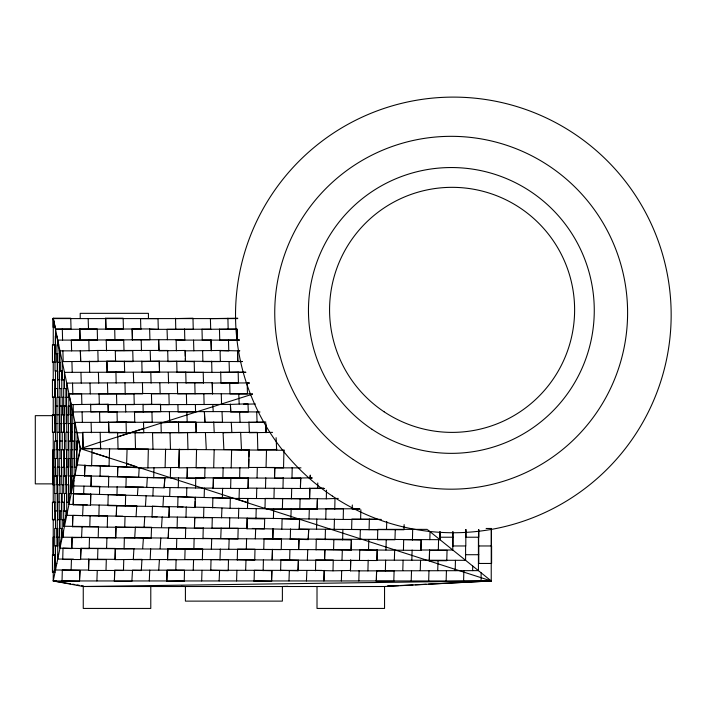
<?xml version="1.0" encoding="UTF-8"?>
<svg xmlns="http://www.w3.org/2000/svg" width="706" height="706" viewBox="0 0 706 706"><rect width="100%" height="100%" fill="white"/><g stroke="black" fill="none" stroke-linecap="round" stroke-linejoin="round"><path stroke-width="1.06" d="M315.494 570.792L315.723 559.937L333.258 559.999L332.994 570.819L315.45 570.413M316.041 549.939L316.27 539.296L351.367 539.966L351.067 550.133L315.997 549.559M316.535 529.2L316.809 519.051M463.595 580.95L463.868 570.633M126.506 467.169L126.577 463.507L138.932 467.857L147.898 467.857L148.348 449.06L127.08 448.928M153.996 467.469L153.705 477.733M165.107 467.469L165.592 449.166M170.605 467.469L170.322 477.768M178.539 477.785L178.247 487.696M178.856 467.857L179.298 449.245L178.856 467.857L204.987 467.469L204.749 478.174L187.116 478.174L187.346 467.469M184.248 581.329L184.504 570.21L167.119 570.183L166.792 581.329L184.204 580.95M185.44 538.59L185.687 527.664L168.602 527.47L168.275 538.449L440.041 539.684L440.041 531.759M185.978 517.233L186.269 506.952M186.799 487.837L186.587 497.324M187.116 478.174L187.39 467.857M193.232 570.219L193.576 559.911M194.124 538.281L193.876 549.259M177.683 506.767L195.032 507.535L195.156 501.189M195.209 499.195L195.271 497.209L195.032 507.535M195.527 487.978L195.8 477.785L283.256 478.174M194.459 528.15L194.706 517.374L194.459 528.15L238.16 528.282L237.896 539.031L202.931 538.36M213.177 488.331L213.424 477.785L213.177 488.331L248.088 488.49L248.318 477.785L248.088 488.49M213.706 467.469L214.192 449.466M223.149 467.469L222.893 478.015M230.641 488.49L230.871 477.785M231.189 467.857L231.63 449.563L249.121 450.066L248.636 467.857L196.118 467.857L196.568 449.351L179.342 449.634M239.872 467.469L239.643 478.174M247.479 508.302L247.762 498.418L247.665 502.575L234.992 498.498L230.324 498.357L230.077 508.302L212.585 507.535M248.636 467.857L248.821 459.094M248.874 457.003L249.121 450.066M256.772 488.181L256.49 498.418M257.046 477.785L257.319 467.469M317.4 498.807L317.126 509.123L267.062 509.123L264.997 508.461L265.209 498.418L326.313 498.807L326.49 490.167M265.5 488.181L265.765 477.785M273.946 498.498L274.219 488.181M248.6 467.469L274.766 467.469L274.528 478.174L300.703 478.174L300.421 488.49L248.044 488.102M274.528 478.174L274.775 467.548M282.974 488.49L283.212 477.785M292.213 467.469L291.975 478.174L312.061 477.785M300.412 487.069L300.703 478.174M309.007 519.051L309.325 509.123M309.563 498.418L309.837 488.102L309.599 498.807L234.983 498.418L68.5 493.494L68.5 467.257M310.172 475.72L310.155 478.174L312.105 478.174M310.155 478.174L310.243 475.085M317.303 500.483L317.126 509.123M317.779 482.948L317.682 488.49M325.757 519.439L325.995 508.735L343.443 508.735L343.204 519.439L168.963 516.96L169.325 506.581L169.008 517.339L152.002 516.766M334.167 529.368L334.441 519.051M334.997 498.418L334.759 509.123M342.887 529.368L342.639 539.896M359.839 509.123L352.206 509.123L352.32 504.993M360.863 509.767L360.616 519.131M368.779 539.684L368.523 550.23M369.097 529.756L369.344 519.131L351.888 519.051L351.614 529.447L403.991 529.756L404.132 524.602M395.272 529.756L394.954 539.763L377.507 539.763L377.781 529.368L427.218 529.368M386.764 521.505L386.509 529.447M403.435 550.389L403.673 539.684L421.155 540.072L420.882 550.389L327.019 549.621M412.119 550L411.827 560.264M412.675 529.368L412.436 540.072M420.882 550.389L421.155 540.072M429.839 539.684L430.051 531.706M429.327 560.705L429.566 550L429.327 560.705L446.774 560.705L447.048 550.389L429.601 550.389M438.567 539.684L438.329 550.389M455.458 560.317L455.176 570.625M472.614 570.633L472.738 566.053M481.06 580.95L481.148 572.831M88.532 570.439L88.815 559.17L88.532 570.439L105.997 570.466L106.315 559.62L88.859 559.558M73.918 480.362L73.195 504.852L90.474 505.231L90.756 494.103M74.942 467.257L74.942 475.376L91.295 475.791L91.03 486.619L108.477 486.911L108.742 476.223L84.499 476.003L84.949 465.157L84.499 476.003M92.001 452.44L91.612 465.519L109.051 466.269L109.28 457.938L92.001 452.44L92.124 448.795M322.024 570.422L132.525 570.13L131.863 581.329L114.407 581.329L114.681 570.104L141.306 570.527L141.959 559.355L115.052 559.646L115.325 548.438L80.996 548.244L80.519 559.531L62.719 559.47L63.019 548.147L89.185 548.677L89.486 537.645L134.669 538.016M90.474 505.231L90.747 494.032M91.03 486.619L91.295 475.791M96.898 580.95L97.269 570.457M98.196 537.566L98.513 526.65L63.681 526.252L63.681 510.985L66.735 510.985M74.818 476.003L71.968 476.003L71.968 485.94L99.705 486.381L99.484 494.368M136.823 467.381L100.323 465.819L100.058 476.391L164.807 478.015L164.163 487.837L125.889 486.822M107.286 527.135L107.559 515.971L72.797 515.406L72.497 526.729L203.293 528.256M108.194 494.562L125.642 495.091L125.377 505.999L107.921 505.611L108.203 494.632M115.052 559.646L115.325 548.438M115.969 526.852L115.669 537.866L115.978 526.932M90.43 504.843L116.605 505.425L116.314 516.342L136.064 516.66L136.735 505.946M117.161 486.672L116.967 495.206M114.407 581.329L114.725 570.483M116.314 516.342L116.631 505.655L136.726 505.867M117.496 476.674L117.761 466.569L117.496 476.674L138.641 477.203L139.223 467.575L264.997 508.461M168.231 538.069L124.38 537.707L124.079 548.721L89.168 548.518M125.933 487.202L126.189 476.665M175.803 570.272L176.112 559.47L133.275 559.708L133.937 548.544L115.369 548.818M177.374 517.092L177.109 527.947M177.727 507.146L177.983 496.68L195.315 497.589M202.348 559.937L202.622 548.924L167.86 548.73L167.534 559.823L202.304 559.558M202.984 538.74L203.249 527.876M203.857 507.34L203.602 517.895M204.149 497.483L204.431 488.102L213.15 488.102M210.759 570.633L211.032 559.584L228.497 559.646L228.223 570.66L210.715 570.245M211.35 548.977L211.712 538.81M212.63 507.923L212.877 497.748L230.315 498.277M228.806 549.074L229.168 538.96M236.589 580.95L236.907 570.289M237.269 560.061L237.543 549.118L254.998 549.215L254.734 560.114L237.225 559.673M245.644 570.298L245.997 560.087M246.579 538.722L246.315 549.55M246.932 528.768L247.188 518.213L246.932 528.768L264.388 528.97L264.688 518.884L247.232 518.601M254.098 581.329L254.372 570.316L271.881 570.722L271.563 581.329L254.054 580.95M256.207 508.497L255.96 518.742M281.5 539.084L281.217 549.595L263.753 549.497L264.035 538.863L281.491 539.005M264.935 508.691L264.953 508.073M272.454 549.312L272.154 559.867L272.481 549.542M272.763 538.934L273.072 528.688L272.79 539.163M273.372 518.636L273.699 509.123M280.609 570.739L280.873 559.823L298.382 560.264L298.064 570.766L280.564 570.36M290.219 539.075L308.248 539.613L308.672 529.491L281.844 529.173L282.091 518.778L299.591 519.59L299.3 529.376L299.547 519.051M289.928 549.489L289.654 560.237M290.272 539.463L290.528 528.891M298.965 539.225L298.656 549.542L299 539.534M324.213 570.422L323.913 581.02L324.257 570.81M325.44 529.297L325.184 539.755M324.539 560.043L324.839 549.683L124.097 548.871M341.986 560.026L342.339 550.089M350.45 570.845L350.714 560.061L350.45 570.845L367.914 570.872L368.179 560.114M358.825 580.95L359.133 570.474M360.051 539.658L360.342 529.447M376.951 560.529L377.207 549.903L376.951 560.529L350.758 560.44M376.333 581.329L376.598 570.501L376.333 581.329L393.798 581.329L394.107 570.916L376.642 570.889M385.635 560.176L385.37 570.898M385.944 549.948L386.235 539.763M394.363 560.202L394.672 549.85M402.791 570.545L403.1 560.237M411.21 580.95L411.519 570.554M420.255 570.572L420.555 560.29M428.674 580.95L428.983 570.58M437.711 570.598L438.055 560.705M446.139 580.95L446.439 570.616M62.022 581.329L62.322 570.016L79.999 570.43L79.478 581.329L61.969 580.95M63.372 537.204L63.584 530.656M71.747 548.191L72.1 537.275L71.8 548.58L59.992 548.13L59.992 545.967M72.497 526.729L72.842 515.795M73.195 504.852L73.503 493.503M109.289 458.017L109.606 448.901M126.621 463.895L127.089 448.875M169.678 496.433L169.987 487.555M166.792 581.329L167.163 570.563M167.534 559.823L167.904 549.118M168.275 538.449L168.646 527.85M220.343 549.021L219.99 559.999M149.284 580.95L149.743 570.157M150.193 559.381L150.66 548.712M134.643 537.787L151.146 538.307L151.552 527.267L135.34 527.082M152.037 517.066L152.452 506.29M152.875 495.921L153.237 487.272M306.898 570.474L306.439 580.95M307.339 559.99L307.781 549.586M80.519 559.531L80.996 548.244M83.952 486.125L83.635 494.191M134.687 538.175L135.367 527.311L115.996 527.082M137.405 495.444L138.005 487.405M144.077 527.258L144.765 516.642M146.116 495.718L145.454 506.131M146.724 487.546L147.333 477.194M158.726 570.245L159.432 559.487M162.203 516.845L161.515 527.382M163.545 496.247L162.927 506.829M164.163 487.837L164.807 478.015M53.241 345.049L53.285 318.203L70.75 318.203L71.05 328.952L55.536 328.952L53.285 318.203M55.492 362.319L52.438 362.319L52.438 344.828L55.492 344.828L55.536 328.952M62.322 328.952L62.578 340.098M71.615 350.9L71.315 340.098L158.665 339.71L176.129 339.71L176.385 350.847M80.043 340.142L97.507 340.098L97.243 328.952L79.787 328.952L80.043 340.098L57.583 340.098L56.736 336.082M71.244 404.538L71.235 432.275M72.833 393.869L72.533 383.111M73.15 404.538L73.433 415.154M80.343 350.9L97.852 350.458L98.116 361.604L80.652 361.604L80.352 350.847L59.189 350.847L57.927 344.828M80.952 372.406L81.261 383.111M88.515 328.952L88.162 318.591M88.824 339.71L89.071 350.9M81.878 404.538L81.578 393.789L68.994 393.789L68.985 397.293L65.932 397.293M89.433 361.216L89.68 372.406M78.684 441.021L80.281 448.645L83.096 447.807L82.708 432.354L100.173 432.354L100.596 448.848M89.989 383.155L90.297 393.869M100.587 448.769L100.446 441.947L83.096 447.807L82.708 432.354M90.597 404.617L108.106 404.229L108.274 411.986L160.694 411.677L160.483 404.309L142.983 404.617M97.852 350.458L167.701 350.458L167.966 361.604L185.466 361.216L185.166 350.458L158.929 350.847L158.621 340.098M98.416 372.406L98.725 383.111M105.671 318.203L105.935 329.34L105.671 318.203L123.135 318.203L123.435 328.952L105.979 328.952M99.025 393.913L133.972 393.71L134.255 404.617L99.352 404.459M66.735 397.293L66.735 383.111L142.427 382.723L142.683 393.869L68.826 393.869L71.077 404.617L99.378 404.229M99.581 411.598L72.771 411.986L72.771 423.529M106.535 350.9L106.235 340.098L123.7 340.098L124.018 350.697M106.888 361.216L107.153 372.353L106.888 361.216L124.353 361.216L124.653 371.965L107.197 371.965M100.173 432.354L117.637 432.354M100.402 442.327L252.43 394.195M107.444 383.155L107.78 393.71M114.707 328.952L114.963 340.098M108.274 411.986L108.106 404.229M115.263 350.9L132.754 350.697L133.037 361.604L115.59 361.446M108.565 422.365L126.074 421.976L126.339 432.593L117.611 432.593L117.708 436.846L143.68 428.471L143.786 432.743L108.856 432.743L108.565 422.365L74.942 422.365L74.942 449.766M62.234 379.81L62.234 361.604L115.625 361.216M115.925 371.965L116.181 383.111M116.49 393.869L116.79 404.617M117.002 411.986L99.555 411.836L99.837 422.365L117.311 422.214M134.775 422.214L117.337 421.976M124.353 361.216L176.738 361.216M132.172 328.952L132.428 340.098L132.172 328.952L149.628 328.952L149.937 339.71L132.472 339.71M125.544 404.459L125.73 411.986M133.69 382.723L133.346 372.353M55.492 329.34L140.9 328.952M133.999 393.48L252.474 393.869M141.209 339.71L141.465 350.847M134.467 411.986L151.94 411.836L152.222 422.365L126.047 422.214M141.774 361.604L159.274 361.216L159.53 372.406M142.427 382.723L212.268 382.723L212.532 393.869L212.268 382.723M140.847 329.393L140.556 318.591L158.012 318.635L158.312 329.393L149.628 328.952M150.546 361.216L150.193 350.847M143.68 428.471L143.503 422.214L264.662 422.365M151.102 383.155L150.802 372.353M151.411 393.869L168.893 393.71L169.175 404.617L151.737 404.459M108.062 404.617L151.755 404.309M151.958 411.677L222.002 411.607L222.487 422.365L204.899 422.365L204.369 411.986M159.274 361.216L159.538 372.353M159.838 383.155L160.165 393.71M167.401 339.71L167.048 329.34L210.723 329.19M160.571 408.827L160.483 404.309M168.257 372.406L168.575 383.111M175.476 318.591L192.985 318.203L193.241 329.34L149.584 329.34M184.557 328.952L184.813 340.142L176.129 339.71M177.903 404.662L178.115 412.039L195.58 411.986M185.272 356.23L185.166 350.458M242.176 361.604L185.466 361.216M185.766 372.044L64.484 372.353L64.484 388.547M186.075 382.723L203.54 382.723M186.384 393.48L186.64 404.617M186.843 412.039L187.196 421.985M194.15 361.649L176.729 361.295L176.994 372.353L245.75 372.353M194.785 382.952L195.068 393.869M201.969 329.34L219.451 329.19L219.742 340.098L237.198 340.098L236.916 329.19M195.368 404.662L195.588 412.189M202.631 350.458L202.887 361.604L220.351 361.604L220.087 350.458L185.122 350.847M203.187 372.406L185.749 372.203L186.031 383.111M203.84 393.48L204.105 404.617M211.315 350.847L211.023 339.939L211.359 350.458M211.659 361.216L211.924 372.353M237.198 340.098L236.942 328.952L219.451 329.19M220.087 350.458L239.687 350.9M220.651 372.353L238.16 371.965L238.434 382.952L220.96 383.111L220.696 371.965M237.728 318.203L210.397 318.635L210.697 329.393M201.995 329.19L202.278 340.098L239.378 340.142M229.432 371.965L229.079 361.604M229.732 382.723L212.224 383.111M237.525 350.697L237.807 361.604L237.525 350.697L239.705 350.697M238.743 393.71L239.184 403.964M135.57 449.369L135.543 448.831L118.061 448.875L117.725 436.696M152.99 449.131L152.522 432.743L257.372 432.363L257.814 449.731L276.699 449.457L276.655 449.916M178.433 422.214C175.362 420.705 162.053 423.829 160.95 422.365M135.526 448.981L135.075 432.593L178.742 432.593L178.468 421.985L195.933 421.985L196.189 432.743L195.915 423.406M169.705 422.214L169.387 411.986M170.005 432.593L170.464 449.192M178.724 432.743L196.233 432.363M187.505 432.363L187.981 449.687M213.212 411.607L212.833 404.617M213.741 421.985L214.227 432.743M222.002 411.607L259.993 411.986M223.017 432.743L240.64 432.443L241.505 450.013M230.368 404.423L247.974 403.806L248.335 411.986L230.747 411.986L230.368 404.423L160.447 404.617M231.85 432.443L231.277 422.365M239.581 411.686L240.075 422.365M241.47 449.625L223.873 449.519L223.052 432.443M248.865 422.365L265.8 421.985M257.063 421.985L256.719 411.986M54.238 572.204L54.689 554.713M59.631 545.967L61.431 537.187L61.431 528.476M63.681 526.252L65.932 515.309L65.932 510.985M71.968 485.94L74.015 476.003M70.741 493.494L70.75 476.003M76.133 467.257L76.636 449.766M78.251 458.512L80.281 448.645M387.665 586.015L393.154 585.609M53.241 571.03L53.241 580.95L83.255 586.51L384.549 586.51L491.235 580.95L491.235 528.476M387.691 586.174L398.705 585.618M400.911 585.503L413.028 584.895M415.234 584.78L426.248 584.224M428.454 584.118L491.235 580.95L427.871 529.95M287.871 586.333L282.382 586.51L282.382 601.124L185.413 601.124L185.413 586.51L181.01 586.324M243.544 404.194L255.413 403.982M230.077 508.302L267.018 508.735L491.235 580.95L83.255 586.51L83.255 608.431L150.784 608.431L150.784 586.51M204.431 488.102L164.119 487.458M55.068 327.337L53.082 327.337L53.082 318.591L237.684 318.591M219.434 329.34L236.898 329.34M56.904 336.082L55.333 336.082L55.333 353.574M237.216 339.939L239.405 339.939M176.085 340.098L211.006 340.098M58.73 344.828L56.939 344.828L56.939 362.319L59.992 362.319M220.06 350.697L228.77 350.9L228.488 339.939M54.689 353.574L57.583 353.574M59.189 353.574L60.557 353.574M237.825 361.446L242.193 361.446M62.234 371.065L59.507 371.065L59.507 388.547L61.757 388.547M159.582 371.965L142.074 372.353L141.818 361.216M238.134 372.203L245.776 372.203M55.492 379.81L52.438 379.81L52.438 397.293L55.492 397.293L55.492 414.784L52.438 414.784L52.438 432.275L55.492 432.275M59.992 379.81L57.583 379.81L57.583 362.319M61.757 379.81L64.484 379.81M249.35 382.952L229.706 382.952L229.988 393.869L247.453 393.869L247.171 382.952L249.333 383.111M54.689 388.547L57.742 388.547M66.735 388.547L63.681 388.547L63.681 406.038L66.576 406.038M212.577 393.48L177.603 393.869L177.347 382.723M59.992 397.293L56.939 397.293L56.939 432.275L59.992 432.275M64.008 397.293L61.757 397.293L61.757 371.065M55.333 406.038L57.583 406.038M59.189 406.038L62.234 406.038M71.235 406.038L68.182 406.038L68.182 423.529L71.235 423.529M108.318 411.598L90.809 411.986L90.642 404.229M56.939 414.784L59.825 414.784M66.258 414.784L68.985 414.784M70.432 414.784L72.771 414.784M52.191 415.657L35.3 415.657L35.3 483.875L53.241 483.875M54.689 423.529L57.742 423.529M59.189 423.529L62.075 423.529M63.681 423.529L66.735 423.529M74.942 423.529L72.294 423.529L72.294 441.021M64.484 432.275L61.431 432.275L61.431 414.784L64.484 414.784L64.484 406.038M68.985 432.275L65.932 432.275L65.932 449.766L68.826 449.766M70.75 432.275L72.612 432.275M74.465 432.275L77.016 432.275M272.587 432.363L249.394 432.743L248.918 421.985M82.664 432.743L77.113 432.743L77.113 449.766L74.139 449.766M57.742 441.021L54.689 441.021L54.689 458.512L57.742 458.512M59.507 441.021L62.234 441.021M64.484 441.021L65.985 441.021M68.182 441.021L71.077 441.021M74.942 441.021L71.968 441.021L71.968 458.512L74.942 458.512M78.851 441.021L76.954 441.021L76.954 458.512M55.006 449.766L52.765 449.766L52.765 484.748L55.006 484.748M56.939 449.766L59.992 449.766M64.484 449.766L61.431 449.766L61.431 476.003M71.077 449.766L72.612 449.766M61.493 458.512L59.189 458.512L59.189 476.003L61.757 476.003M63.681 458.512L66.735 458.512M71.235 458.512L68.182 458.512L68.182 476.003L71.235 476.003M76.636 458.512L78.41 458.512M76.636 464.822L91.648 465.828M52.765 467.257L55.492 467.257M59.992 467.257L57.257 467.257L57.257 484.748M61.431 467.257L64.484 467.257M70.432 467.257L72.771 467.257M76.619 467.257L74.465 467.257L74.465 449.766M178.812 467.469L147.898 467.857M274.81 467.857L300.977 467.857M57.742 476.003L54.689 476.003L54.689 493.494L57.742 493.494M66.735 476.003L63.681 476.003L63.681 493.494L66.735 493.494L66.735 515.309L122.835 516.218M213.45 478.024L248.362 478.174M56.939 484.748L59.992 484.748M64.008 484.748L61.757 484.748L61.757 467.257M65.932 484.748L68.826 484.748L68.826 502.24M70.75 484.748L71.235 484.748M71.968 484.748L72.771 484.748L72.771 485.94M323.577 488.102L300.421 488.49M309.881 488.49L324.61 488.49M62.234 493.494L59.189 493.494L59.189 510.985L61.757 510.985M338.262 498.418L326.313 498.807M55.492 502.24L52.438 502.24L52.438 519.731L55.492 519.731M57.257 502.24L59.992 502.24M61.431 502.24L64.484 502.24M68.985 502.24L66.576 502.24L66.576 484.748M359.795 508.735L267.062 509.123M54.689 510.985L57.742 510.985L57.742 519.731M65.932 515.309L66.735 515.309M381.372 519.439L369.335 519.051M59.992 519.731L57.257 519.731L57.257 537.222M64.008 519.731L61.757 519.731L61.757 502.24M57.742 528.476L54.689 528.476L54.689 545.967L57.742 545.967M62.234 528.476L59.189 528.476L59.189 545.967L60.434 545.967M486.116 528.476L491.455 528.476L491.455 545.967M61.431 537.187L115.652 537.707M54.741 537.222L53.082 537.222L53.082 554.713M56.939 537.222L59.992 537.222M439.962 537.222L453.005 537.222M465.598 537.222L478.783 537.222L478.783 529.571M452.784 545.967L465.819 545.967L465.819 529.571M478.421 545.967L491.597 545.967L491.597 563.459L478.421 563.459M420.838 550L452.784 550L452.784 531.759M55.492 554.713L52.438 554.713L52.438 572.204L55.042 572.204M57.742 554.713L58.633 554.713M465.598 554.713L478.783 554.713M54.689 563.459L56.842 563.459M54.689 570.007L88.488 570.06M491.235 580.95L53.241 580.95L80.44 448.645L53.241 318.591M350.405 570.466L332.994 570.819M73.415 559.126L57.742 559.073L57.742 537.222M80.475 559.143L115.016 559.337M186.984 559.505L359.495 560.467L359.751 549.798L377.26 550.283M376.907 560.149L465.598 560.317L465.598 545.967M100.631 448.389L83.114 448.663L83.14 447.427M72.144 537.654L89.459 537.416M246.888 528.379L212.021 528.362L212.285 517.657L194.75 517.754M252.342 528.45L281.844 529.173M299.256 528.997L377.825 529.756M143.406 487.114L108.477 486.911M157.111 516.845L136.064 516.66M87.27 504.772L68.985 504.375L68.985 493.494M183.048 506.882L125.377 505.999M194.988 507.146L214.659 507.579M169.369 506.97L152.434 506.211M73.548 493.882L90.792 494.412M56.551 581.082L53.241 580.95L70.521 583.818M117.787 466.798L139.25 467.804M84.994 465.545L100.323 465.819M72.683 584.171L74.836 584.533M76.998 584.895L79.16 585.248M81.322 585.609L83.476 585.971M136.84 466.807L80.44 448.645L284.006 450.278M53.082 318.591L54.909 327.337M367.914 570.872L478.421 570.633L478.421 537.222M351.367 539.966L351.067 550.133M341.686 570.527L341.369 580.95M333.867 539.437L333.567 549.656M324.875 549.992L324.575 560.352M308.672 529.491L308.248 539.613M298.382 560.264L298.064 570.766M290.863 519.298L291.146 509.123M289.336 570.748L288.975 580.95M271.881 570.722L271.563 581.329M263.426 559.84L263.144 570.713M255.66 528.865L255.307 538.793M238.769 508.188L238.46 518.072M229.741 518.01L229.476 528.565M222.328 498.418L222.619 488.331M221.958 508.126L221.534 517.807M221.146 528.079L220.749 538.501M219.584 570.642L219.134 580.95M201.995 570.307L201.669 580.95M185.104 548.827L184.804 559.496M176.791 538.519L176.474 549.162M160.827 538.087L160.121 548.686M138.658 477.362L195.844 478.174M143.415 538.246L142.665 548.588M125.041 516.483L124.724 527.188M123.779 559.673L123.453 570.492L105.997 570.466M106.924 537.637L106.597 548.385M99.167 505.117L98.875 516.21M97.896 548.571L97.587 559.584M90.103 515.689L89.786 526.544M83.114 505.064L82.593 515.954M82.072 526.844L81.561 537.734M79.999 570.43L79.478 581.329M71.447 559.496L71.094 570.413M378.098 519.439L343.204 519.439M300.103 498.418L299.829 508.735M291.702 488.49L291.419 498.807M282.656 498.418L282.382 508.735M239.052 498.498L239.36 488.49M283.962 449.89L283.53 467.857L266.047 467.548L266.524 449.854M276.099 437.702L276.646 449.846M230.403 404.123L230.791 411.686M221.578 404.582L221.26 393.869M204.413 411.607L204.943 421.985M205.428 432.743L206.284 449.413M265.827 423.026L266.1 432.363M265.809 424.491L266.047 432.787M160.994 423L161.25 432.743M227.906 318.203L228.162 329.393M203.204 372.203L203.496 383.111M193.55 340.098L193.85 350.847M194.194 361.295L194.45 372.406M185.334 358.374L185.422 361.604M175.52 318.203L175.776 329.34M158.665 339.71L158.974 350.458M151.428 393.71L151.719 404.617M143.027 404.309L143.194 411.986M134.484 411.836L134.758 422.365M124.962 382.723L125.218 393.869M115.29 350.697L115.572 361.604M117.019 411.836L117.293 422.365M108.609 421.976L108.9 432.354M99.043 393.71L99.334 404.617M91.1 422.365L91.401 432.743M79.787 328.952L80.087 339.71M80.396 350.458L80.696 361.216M82.081 411.986L82.373 422.365M71.924 361.604L72.224 372.353M62.887 350.847L63.187 361.604M478.783 545.967L478.783 563.459M478.642 529.571L478.642 545.967M465.96 529.571L465.96 537.222M453.005 531.759L453.005 545.967M439.962 531.759L439.962 539.684M384.549 586.51L384.549 608.431L317.012 608.431L317.012 586.51M148.428 318.591L148.428 313.34L80.21 313.34L80.21 318.591M77.113 458.512L77.113 464.822M74.465 423.529L74.465 441.021M74.139 441.021L74.139 458.512M72.771 458.512L72.771 476.003M71.235 449.766L71.235 493.432M71.077 404.617L71.077 406.038M71.077 432.275L71.077 458.512M70.75 423.529L70.75 441.021M70.432 406.038L70.432 423.529M70.432 458.512L70.432 476.003M68.826 393.869L68.826 414.784M68.826 441.021L68.826 467.257L66.258 467.257L66.258 484.748M68.5 423.529L68.5 441.021M68.182 432.275L68.182 449.766M66.735 414.784L66.735 432.275M66.735 449.766L66.735 467.257M66.576 397.293L66.576 414.784M66.576 449.766L66.576 467.257M66.258 406.038L66.258 423.529M65.932 388.547L65.932 406.038M65.932 476.003L65.932 493.494M64.484 423.529L64.484 476.003M64.484 493.494L64.484 510.985M64.008 379.81L64.008 388.547M64.008 406.038L64.008 423.529M64.008 467.257L64.008 476.003M64.008 502.24L64.008 510.985M63.681 414.784L63.681 432.275M63.681 449.766L63.681 467.257M62.234 397.293L62.234 414.784M62.234 432.275L62.234 449.766M62.234 484.748L62.234 502.24M62.234 519.731L62.234 537.187M62.075 406.038L62.075 414.784M61.431 493.494L61.431 510.985M59.992 350.847L59.992 371.065M59.992 388.547L59.992 406.038M59.992 423.529L59.992 458.512M59.992 476.003L59.992 493.494M59.992 510.985L59.992 528.476M59.825 362.319L59.825 371.065M59.825 406.038L59.825 423.529M59.825 510.985L59.825 519.731M59.507 432.275L59.507 449.766M59.507 467.257L59.507 484.748M59.507 519.731L59.507 537.222M59.189 350.847L59.189 362.319M59.189 397.293L59.189 432.275M57.742 340.098L57.742 344.828M57.742 397.293L57.742 371.065L55.006 371.065L55.006 353.574M57.742 449.766L57.742 467.257M57.742 484.748L57.742 502.24M57.583 340.098L57.583 344.828M57.583 388.547L57.583 397.293M57.583 502.24L57.583 519.731M57.257 353.574L57.257 371.065M57.257 432.275L57.257 449.766M57.257 493.494L57.257 510.985M56.939 441.021L56.939 458.512M56.939 476.003L56.939 493.494M56.939 528.476L56.939 545.967M55.492 371.065L55.492 388.547M55.492 423.529L55.492 441.021M55.492 458.512L55.492 476.003M55.492 510.985L55.492 528.476M55.492 545.967L55.492 570.007M55.333 388.547L55.333 423.529M55.333 545.967L55.333 554.713M55.006 458.512L55.006 476.003M55.006 493.494L55.006 510.985M54.689 344.828L54.689 362.319M54.689 379.81L54.689 397.293M54.689 414.784L54.689 432.275M54.689 502.24L54.689 519.731M53.241 361.578L53.241 380.322M53.241 396.851L53.241 415.596M53.241 432.169L53.241 502.681M53.241 519.219L53.241 555.596M332.429 496.097A217.81 217.81 0 0 0 670.7 329.067A217.81 217.81 0 0 0 356.909 119.623A217.81 217.81 0 0 0 332.429 496.097M353.229 459.5A176.429 176.429 0 0 0 627.228 324.204A176.429 176.429 0 0 0 373.059 154.561A176.429 176.429 0 0 0 353.229 459.5M372.027 429.31A142.912 142.912 0 0 0 593.967 319.721A142.912 142.912 0 0 0 388.088 182.307A142.912 142.912 0 0 0 372.027 429.31M384.073 411.766A122.517 122.517 0 0 0 574.357 317.806A122.517 122.517 0 0 0 397.849 200.001A122.517 122.517 0 0 0 384.073 411.766"/></g></svg>
